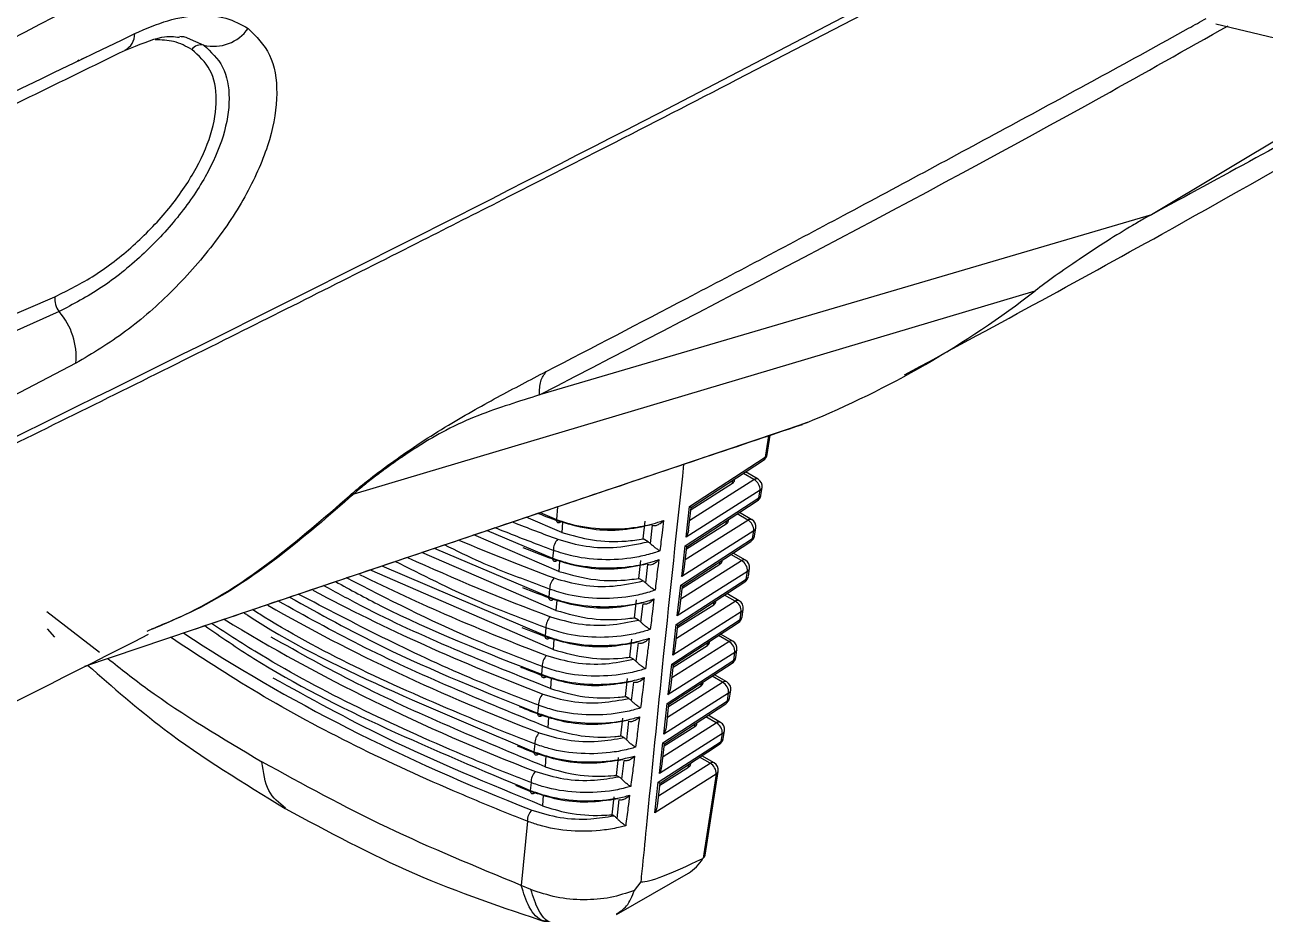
# Model space of a CAD drawing. Extents: x 17.3 to 113.1, y 4.8 to 84.5.
# Drawn here: x 26.525 to 28.021, y 6.931 to 8.004 of the extents above; entities that cross this region are included whole.
import ezdxf

# ---------------------------------------------------------------- set-up
doc = ezdxf.new("R2010")
doc.units = 0
doc.header["$MEASUREMENT"] = 0
doc.layers.add('OBJECT', color=7, linetype='CONTINUOUS')

msp = doc.modelspace()

# ---------------------------------------------------------------- linework, layer by layer
at = {"layer": 'OBJECT'}
for p, q in [((28.3801, 8.0722), (27.8835, 7.7746)), ((26.7204, 7.9879), (26.7405, 7.9791)), ((26.5897, 7.9608), (26.5883, 7.9602)), ((26.5936, 7.9627), (26.5987, 7.9648)), ((27.8835, 7.7746), (27.1455, 7.5572)), ((26.463, 7.6336), (26.5611, 7.6757)), ((26.9218, 7.4379), (27.7433, 7.6828)), ((26.566, 7.6577), (26.469, 7.6142)), ((26.5863, 7.5954), (26.4929, 7.5467)), ((27.1455, 7.5572), (27.1454, 7.5572)), ((26.7257, 7.2734), (27.4683, 7.524)), ((27.4683, 7.524), (27.4582, 7.5205)), ((27.4217, 7.5079), (27.4177, 7.482)), ((27.4202, 7.4852), (27.4238, 7.5086)), ((27.3265, 7.4226), (27.4177, 7.482)), ((27.3285, 7.4216), (27.4157, 7.4784)), ((27.3268, 7.4063), (27.4042, 7.4552)), ((27.3283, 7.419), (27.3783, 7.4507)), ((27.3783, 7.4507), (27.3789, 7.4544)), ((27.3808, 7.454), (27.3811, 7.4559)), ((27.4042, 7.4552), (27.3914, 7.4626)), ((27.4091, 7.4556), (27.3941, 7.4643)), ((26.9218, 7.4379), (26.9164, 7.4356)), ((27.4115, 7.4422), (27.3224, 7.3858)), ((27.4101, 7.433), (27.4115, 7.4422)), ((27.4126, 7.4363), (27.414, 7.4455)), ((27.1674, 7.4224), (27.1659, 7.407)), ((27.3211, 7.3751), (27.4101, 7.433)), ((27.3224, 7.3858), (27.3265, 7.4226)), ((27.3232, 7.3741), (27.4082, 7.4295)), ((27.3254, 7.3941), (27.3286, 7.4216)), ((27.1723, 7.3914), (27.1295, 7.4096)), ((27.1462, 7.4153), (27.1659, 7.407)), ((27.3214, 7.3587), (27.3966, 7.4063)), ((27.3733, 7.4051), (27.3735, 7.4069)), ((27.3966, 7.4063), (27.3839, 7.4136)), ((27.4016, 7.4067), (27.3866, 7.4154)), ((27.0823, 7.3937), (27.1613, 7.3603)), ((27.1732, 7.4036), (27.1723, 7.3914)), ((27.2707, 7.3835), (27.2731, 7.4051)), ((27.2792, 7.3779), (27.2819, 7.4001)), ((27.4039, 7.3933), (27.317, 7.3383)), ((27.3229, 7.3715), (27.3708, 7.4018)), ((27.3708, 7.4018), (27.3713, 7.4055)), ((27.4025, 7.3841), (27.4039, 7.3933)), ((27.405, 7.3874), (27.4064, 7.3966)), ((27.1688, 7.3444), (27.0662, 7.3883)), ((27.2764, 7.3801), (27.2707, 7.3835)), ((27.3158, 7.3276), (27.4025, 7.3841)), ((27.3178, 7.3266), (27.4006, 7.3805)), ((27.1654, 7.2973), (27.0034, 7.3671)), ((27.0186, 7.3723), (27.1568, 7.3136)), ((27.1622, 7.3697), (27.1613, 7.3603)), ((27.317, 7.3383), (27.3211, 7.3751)), ((27.32, 7.3466), (27.3232, 7.3741)), ((27.389, 7.3574), (27.3763, 7.3647)), ((27.394, 7.3578), (27.379, 7.3665)), ((27.162, 7.2502), (26.941, 7.3461)), ((26.9552, 7.3509), (27.1523, 7.2669)), ((27.1697, 7.3566), (27.1688, 7.3444)), ((27.2653, 7.3359), (27.2678, 7.3576)), ((27.2736, 7.3305), (27.2762, 7.3528)), ((27.316, 7.3112), (27.389, 7.3574)), ((27.3175, 7.324), (27.3632, 7.3529)), ((27.3632, 7.3529), (27.3637, 7.3565)), ((27.3657, 7.3562), (27.366, 7.358)), ((27.3974, 7.3384), (27.3989, 7.3477)), ((27.2707, 7.3328), (27.2653, 7.3359)), ((27.3104, 7.2801), (27.3949, 7.3351)), ((27.3964, 7.3444), (27.3116, 7.2907)), ((27.3124, 7.2791), (27.393, 7.3316)), ((27.3949, 7.3351), (27.3964, 7.3444)), ((27.1577, 7.323), (27.1568, 7.3136)), ((27.3116, 7.2907), (27.3158, 7.3276)), ((27.3147, 7.2991), (27.3178, 7.3266)), ((27.3864, 7.3089), (27.3715, 7.3176)), ((27.1663, 7.3096), (27.1654, 7.2973)), ((27.2599, 7.2884), (27.2624, 7.3101)), ((27.2679, 7.2831), (27.2706, 7.3054)), ((27.3107, 7.2637), (27.3815, 7.3085)), ((27.3121, 7.2765), (27.3556, 7.304)), ((27.3556, 7.304), (27.3562, 7.3076)), ((27.3581, 7.3073), (27.3584, 7.309)), ((27.3815, 7.3085), (27.3688, 7.3158)), ((26.5512, 7.296), (26.6149, 7.2469)), ((27.2648, 7.2856), (27.2599, 7.2884)), ((27.305, 7.2326), (27.3874, 7.2862)), ((27.3888, 7.2955), (27.3062, 7.2432)), ((27.3874, 7.2862), (27.3888, 7.2955)), ((27.3899, 7.2895), (27.3913, 7.2988)), ((26.5516, 7.2752), (26.5604, 7.2649)), ((26.5972, 7.23), (26.7283, 7.2743)), ((27.1532, 7.2763), (27.1523, 7.2669)), ((27.3062, 7.2432), (27.3104, 7.2801)), ((27.307, 7.2316), (27.3854, 7.2826)), ((27.3093, 7.2515), (27.3124, 7.2791)), ((27.1629, 7.2626), (27.162, 7.2502)), ((27.2545, 7.2409), (27.257, 7.2625)), ((27.2622, 7.2357), (27.2649, 7.2581)), ((27.3053, 7.2162), (27.3739, 7.2596)), ((27.348, 7.2551), (27.3486, 7.2586)), ((27.3505, 7.2584), (27.3508, 7.2601)), ((27.3739, 7.2596), (27.3613, 7.2669)), ((27.3788, 7.26), (27.364, 7.2686)), ((27.3812, 7.2466), (27.3008, 7.1957)), ((27.3067, 7.229), (27.348, 7.2551)), ((27.3798, 7.2372), (27.3812, 7.2466)), ((27.3823, 7.2405), (27.3837, 7.2498)), ((27.1487, 7.2296), (27.1478, 7.2202)), ((27.259, 7.2383), (27.2545, 7.2409)), ((27.2996, 7.185), (27.3798, 7.2372)), ((27.3008, 7.1957), (27.305, 7.2326)), ((27.3016, 7.1841), (27.3778, 7.2337)), ((27.3039, 7.204), (27.307, 7.2316)), ((27.1596, 7.2155), (27.1587, 7.2031)), ((27.2491, 7.1934), (27.2516, 7.215)), ((27.3663, 7.2107), (27.3537, 7.218)), ((27.3713, 7.2111), (27.3564, 7.2197)), ((27.2564, 7.1884), (27.2592, 7.2108)), ((27.3736, 7.1976), (27.2954, 7.1482)), ((27.2999, 7.1687), (27.3663, 7.2107)), ((27.3013, 7.1814), (27.3405, 7.2062)), ((27.3405, 7.2062), (27.341, 7.2097)), ((27.343, 7.2095), (27.3432, 7.2111)), ((27.3722, 7.1883), (27.3736, 7.1976)), ((27.3747, 7.1916), (27.3761, 7.2009)), ((27.1442, 7.183), (27.1433, 7.1735)), ((27.2531, 7.1911), (27.2491, 7.1934)), ((27.2942, 7.1375), (27.3722, 7.1883)), ((27.2954, 7.1482), (27.2996, 7.185)), ((27.2962, 7.1365), (27.3703, 7.1847)), ((27.2985, 7.1565), (27.3016, 7.1841)), ((27.1563, 7.1685), (27.1555, 7.156)), ((27.2438, 7.1459), (27.2462, 7.1675)), ((27.3588, 7.1618), (27.3462, 7.169)), ((27.3637, 7.1622), (27.3489, 7.1708)), ((27.2507, 7.141), (27.2534, 7.1635)), ((27.2945, 7.1211), (27.3588, 7.1618)), ((27.296, 7.1339), (27.3329, 7.1573)), ((27.3329, 7.1573), (27.3334, 7.1607)), ((27.3354, 7.1606), (27.3356, 7.1622)), ((27.3671, 7.1426), (27.3686, 7.152)), ((27.2472, 7.1439), (27.2438, 7.1459)), ((27.2888, 7.09), (27.3646, 7.1393)), ((27.3661, 7.1487), (27.2901, 7.1007)), ((27.2901, 7.1007), (27.2942, 7.1375)), ((27.2931, 7.109), (27.2963, 7.1365)), ((27.3646, 7.1393), (27.3661, 7.1487)), ((27.1397, 7.1363), (27.1388, 7.1268)), ((27.1531, 7.1221), (27.1522, 7.1088)), ((27.2909, 7.089), (27.3627, 7.1358)), ((27.3561, 7.1133), (27.3413, 7.1219)), ((27.2384, 7.0983), (27.2408, 7.12)), ((27.2449, 7.0937), (27.2476, 7.1163)), ((27.2891, 7.0736), (27.3512, 7.1129)), ((27.2906, 7.0864), (27.3253, 7.1084)), ((27.3253, 7.1084), (27.3258, 7.1118)), ((27.3278, 7.1117), (27.3281, 7.1132)), ((27.3512, 7.1129), (27.3386, 7.1201)), ((27.2413, 7.0967), (27.2384, 7.0983)), ((27.3585, 7.0998), (27.2847, 7.0532)), ((27.3585, 7.0998), (27.3428, 6.9983)), ((27.3453, 7.0019), (27.361, 7.1031)), ((27.1353, 7.0897), (27.1344, 7.0801)), ((27.2847, 7.0532), (27.2888, 7.09)), ((27.2878, 7.0615), (27.2909, 7.089)), ((27.15, 7.075), (27.1491, 7.0617)), ((27.233, 7.0508), (27.2355, 7.0725)), ((27.239, 7.0464), (27.2418, 7.069)), ((27.2353, 7.0495), (27.233, 7.0508)), ((27.1309, 7.043), (27.1235, 6.9656)), ((27.3428, 6.9983), (27.3425, 6.9982)), ((27.2385, 6.9305), (27.3251, 6.9805)), ((27.1352, 6.9605), (27.1235, 6.9656)), ((27.26, 6.9596), (27.2681, 6.9698))]:
    msp.add_line(p, q, dxfattribs=at)
at = {"layer": 'OBJECT', "flags": 128}
for points in [[(27.9613, 8.0047), (28.0322, 7.9879), (28.1087, 7.9849), (28.1896, 7.9955), (28.2738, 8.0198), (28.3599, 8.0572), (28.4466, 8.1073), (28.5327, 8.1692), (28.6168, 8.2422), (28.6978, 8.3249), (28.7743, 8.4163), (28.8452, 8.515)], [(27.1712, 7.4041), (27.1702, 7.4033), (27.1692, 7.4029), (27.1683, 7.4028), (27.1675, 7.403), (27.1668, 7.4036), (27.1663, 7.4045), (27.166, 7.4056), (27.1659, 7.407)], [(27.1667, 7.3574), (27.1656, 7.3566), (27.1647, 7.3562), (27.1638, 7.3561), (27.163, 7.3563), (27.1623, 7.3569), (27.1618, 7.3577), (27.1615, 7.3589), (27.1613, 7.3603)], [(27.1622, 7.3106), (27.1611, 7.3099), (27.1602, 7.3094), (27.1592, 7.3093), (27.1584, 7.3096), (27.1578, 7.3101), (27.1573, 7.311), (27.1569, 7.3122), (27.1568, 7.3136)], [(27.1577, 7.2639), (27.1566, 7.2632), (27.1557, 7.2627), (27.1547, 7.2626), (27.1539, 7.2629), (27.1533, 7.2634), (27.1528, 7.2643), (27.1524, 7.2655), (27.1523, 7.2669)], [(27.1532, 7.2172), (27.1522, 7.2165), (27.1512, 7.216), (27.1503, 7.2159), (27.1494, 7.2162), (27.1488, 7.2167), (27.1483, 7.2176), (27.1479, 7.2188), (27.1478, 7.2202)], [(27.1487, 7.1705), (27.1477, 7.1698), (27.1467, 7.1693), (27.1458, 7.1692), (27.145, 7.1695), (27.1443, 7.1701), (27.1438, 7.1709), (27.1434, 7.1721), (27.1433, 7.1735)], [(27.1443, 7.1238), (27.1433, 7.1231), (27.1423, 7.1227), (27.1413, 7.1226), (27.1405, 7.1228), (27.1398, 7.1234), (27.1393, 7.1243), (27.139, 7.1254), (27.1388, 7.1268)], [(27.1399, 7.0772), (27.1388, 7.0764), (27.1378, 7.076), (27.1369, 7.0759), (27.1361, 7.0762), (27.1354, 7.0767), (27.1349, 7.0776), (27.1345, 7.0788), (27.1344, 7.0801)]]:
    msp.add_lwpolyline(points, dxfattribs=at)
at = {"layer": 'OBJECT'}
for centre, radius, start, end in [((26.6349, 7.9927), 0.0224, 297.7434, 0.9938), ((26.7524, 8.0289), 0.0512, 256.6337, 324.6399), ((26.7374, 7.9652), 0.0143, 77.4603, 142.3483), ((26.5861, 7.6729), 0.0252, 173.7326, 217.1561), ((27.0273, 8.6053), 1.1677, 292.1903, 307.8204), ((26.5051, 7.6035), 0.0815, 354.2928, 41.6626), ((27.4103, 7.4868), 0.01, 303.0601, 351.1981), ((27.4131, 7.4822), 0.00462, 305.636, 357.522), ((27.4155, 7.4862), 0.00472, 296.7719, 348.7952), ((27.4071, 7.4511), 0.00496, 65.3475, 125.2901), ((27.3973, 7.4427), 0.0143, 357.7214, 60.9226), ((27.4041, 7.447), 0.01, 351.1981, 60.0027), ((27.4027, 7.4378), 0.01, 303.0601, 351.1981), ((27.408, 7.4372), 0.00472, 296.7621, 348.7957), ((27.4094, 7.4464), 0.00472, 296.7728, 348.793), ((27.4055, 7.4332), 0.00462, 305.6448, 357.5196), ((27.3995, 7.4022), 0.00496, 65.3237, 125.314), ((27.3897, 7.3938), 0.0143, 357.7213, 60.9245), ((27.3966, 7.3981), 0.01, 351.1981, 60.0027), ((27.4018, 7.3975), 0.00472, 296.7675, 348.7983), ((27.1815, 7.3698), 0.0193, 136.3222, 180.2908), ((27.3951, 7.3889), 0.01, 303.0601, 351.1981), ((27.3979, 7.3843), 0.00462, 305.6554, 357.5082), ((27.4004, 7.3883), 0.00472, 296.7686, 348.7985), ((27.3919, 7.3533), 0.00496, 65.3492, 125.2885), ((27.3821, 7.3449), 0.0143, 357.7224, 60.9233), ((27.389, 7.3492), 0.01, 351.1981, 60.0027), ((27.3942, 7.3486), 0.00472, 296.7633, 348.7945), ((27.1769, 7.3231), 0.0192, 136.0975, 180.2768), ((27.3876, 7.3399), 0.01, 303.0601, 351.1981), ((27.3903, 7.3353), 0.00462, 305.6323, 357.5248), ((27.3928, 7.3393), 0.00472, 296.7686, 348.7985), ((27.3843, 7.3044), 0.00496, 65.3492, 125.2885), ((27.3745, 7.296), 0.0143, 357.7235, 60.9204), ((27.3814, 7.3003), 0.01, 351.1981, 60.0027), ((27.1723, 7.2764), 0.0191, 135.8699, 180.2642), ((27.38, 7.291), 0.01, 303.0601, 351.1981), ((27.3827, 7.2864), 0.00462, 305.6305, 357.5266), ((27.3852, 7.2904), 0.00472, 296.7773, 348.7885), ((27.3867, 7.2997), 0.00472, 296.7675, 348.7988), ((27.3768, 7.2555), 0.00496, 65.3333, 125.3044), ((27.367, 7.2471), 0.0143, 357.7212, 60.9245), ((27.3738, 7.2514), 0.01, 351.1981, 60.0027), ((27.1677, 7.2297), 0.019, 135.6421, 180.2522), ((27.3791, 7.2508), 0.00472, 296.7629, 348.8034), ((27.3724, 7.242), 0.01, 303.0601, 351.1981), ((27.3752, 7.2374), 0.00462, 305.6472, 357.5165), ((27.3776, 7.2414), 0.00472, 296.7592, 348.7999), ((27.3692, 7.2066), 0.00496, 65.3492, 125.2885), ((27.1631, 7.183), 0.0189, 135.4142, 180.2402), ((27.3594, 7.1982), 0.0143, 357.7206, 60.9232), ((27.3663, 7.2025), 0.01, 351.1981, 60.0027), ((27.3715, 7.2019), 0.00472, 296.7726, 348.7936), ((27.3648, 7.1931), 0.01, 303.0601, 351.1981), ((27.3676, 7.1885), 0.00462, 305.6519, 357.5125), ((27.3701, 7.1925), 0.00472, 296.7663, 348.7987), ((27.3616, 7.1577), 0.00496, 65.3492, 125.2885), ((27.3518, 7.1493), 0.0143, 357.7235, 60.9204), ((27.3587, 7.1536), 0.01, 351.1981, 60.0027), ((27.3639, 7.153), 0.00472, 296.7681, 348.7982), ((27.1586, 7.1364), 0.0188, 135.1907, 180.2247), ((27.3572, 7.1441), 0.01, 303.0601, 351.1981), ((27.36, 7.1395), 0.00462, 305.6343, 357.5237), ((27.3625, 7.1435), 0.00472, 296.7681, 348.7982), ((27.3541, 7.1088), 0.00496, 65.3333, 125.3044), ((27.3443, 7.1004), 0.0143, 357.7212, 60.9245), ((27.3511, 7.1047), 0.01, 351.1981, 60.0027), ((27.154, 7.0897), 0.0188, 134.9603, 180.2131), ((27.3564, 7.1041), 0.00472, 296.758, 348.8011), ((27.1495, 7.0431), 0.0187, 134.7322, 180.1999)]:
    msp.add_arc(centre, radius, start, end, dxfattribs=at)
for centre, major_axis, ratio, start_param, end_param in [((27.3708, 7.4546), (0.0101, -0.0001), 0.569185, 5.564189, 6.202605), ((27.3191, 7.4275), (0.0094, -0.00581), 0.034264, 5.635308, 6.267035), ((28.3641, 8.4678), (2.2176, -0.0166), 0.572227, 4.134348, 4.148673), ((28.3656, 8.4754), (2.2169, 0.0169), 0.582304, 4.107961, 4.137067), ((27.315, 7.3906), (0.0075, 0.0119), 0.628226, 4.700221, 5.364248), ((27.3632, 7.4057), (0.0101, -0.0001), 0.569185, 5.564189, 6.202605), ((28.3656, 8.4248), (2.2137, 0.0169), 0.582304, 4.071117, 4.133702), ((28.3656, 8.3741), (2.2104, 0.0169), 0.582304, 4.034171, 4.130329), ((28.3641, 8.4172), (2.2143, -0.0166), 0.572227, 4.123047, 4.14531), ((27.3138, 7.3799), (0.0094, -0.00581), 0.034264, 5.635308, 6.267035), ((27.3096, 7.3431), (0.0075, 0.0119), 0.628226, 4.700221, 5.364248), ((27.3557, 7.3568), (0.0101, -0.0001), 0.569185, 5.564189, 6.202605), ((28.3656, 8.3235), (2.2072, 0.0168), 0.582304, 3.998832, 4.126948), ((28.3656, 8.2729), (2.2039, 0.0168), 0.582304, 3.963476, 4.123559), ((28.3641, 8.3666), (2.2111, -0.0166), 0.572227, 4.1219, 4.141939), ((27.3084, 7.3324), (0.0094, -0.00581), 0.034264, 5.635308, 6.267035), ((28.3656, 8.2223), (2.2007, 0.0168), 0.582304, 3.927932, 4.120162), ((27.3481, 7.3079), (0.0101, -0.0001), 0.569185, 5.564189, 6.202605), ((28.3655, 8.1716), (2.1974, 0.0168), 0.582304, 3.892198, 4.116757), ((27.3042, 7.2956), (0.0075, 0.0119), 0.628226, 4.700221, 5.364248), ((28.3641, 8.3159), (2.2078, -0.0165), 0.572227, 4.12039, 4.13856), ((27.303, 7.2849), (0.0094, -0.00581), 0.034264, 5.635308, 6.267035), ((28.3655, 8.121), (2.1942, 0.0167), 0.582304, 3.857541, 4.113343), ((27.3405, 7.259), (0.0101, -0.0001), 0.569185, 5.564189, 6.202605), ((27.2988, 7.2481), (0.0075, 0.0119), 0.628226, 4.700221, 5.364248), ((28.3641, 8.2653), (2.2046, -0.0165), 0.572227, 4.118595, 4.135173), ((27.2976, 7.2374), (0.0094, -0.00581), 0.034264, 5.635308, 6.267035), ((27.2934, 7.2005), (0.0075, 0.0119), 0.628226, 4.700221, 5.364248), ((27.3329, 7.2101), (0.0101, -0.0001), 0.569185, 5.564189, 6.202605), ((28.3641, 8.2147), (2.2013, -0.0165), 0.572227, 4.116574, 4.131778), ((27.2922, 7.1899), (0.0094, -0.00581), 0.034264, 5.635308, 6.267035), ((27.2881, 7.153), (0.0075, 0.0119), 0.628226, 4.700221, 5.364248), ((27.3254, 7.1612), (0.0101, -0.0001), 0.569185, 5.564189, 6.202605), ((27.2868, 7.1423), (0.0094, -0.00581), 0.034264, 5.635308, 6.267035), ((28.3641, 8.1641), (2.1981, -0.0165), 0.572227, 4.114368, 4.128375), ((27.2827, 7.1055), (0.0075, 0.0119), 0.628226, 4.700221, 5.364248), ((27.3178, 7.1123), (0.0101, -0.0001), 0.569185, 5.564189, 6.202605), ((28.3641, 8.1134), (2.1948, -0.0164), 0.572227, 4.112009, 4.124963), ((27.2815, 7.0948), (0.0094, -0.00581), 0.034264, 5.635308, 6.267035), ((27.2773, 7.058), (0.0075, 0.0119), 0.628226, 4.700221, 5.364248), ((28.7978, 7.9692), (1.5344, 0.9976), 0.038755, 3.198798, 3.439911), ((27.268, 7.0861), (-0.0554, 0.1065), 0.604579, 3.168235, 3.501293)]:
    msp.add_ellipse(centre, major_axis=major_axis, ratio=ratio, start_param=start_param, end_param=end_param, dxfattribs=at)
for points, knots in [([(26.5987, 8.637), (26.2616, 8.4624), (25.5875, 8.1131), (24.8906, 7.7801), (24.5421, 7.6136)], [0, 0, 0, 0, 0.499931, 1, 1, 1, 1]), ([(26.6573, 8.5896), (26.3137, 8.4113), (25.631, 8.057), (24.925, 7.7197), (24.5743, 7.5521)], [0, 0, 0, 0, 0.50338, 1, 1, 1, 1]), ([(24.5749, 7.5455), (24.7379, 7.6171), (25.0734, 7.7646), (25.5844, 7.9969), (26.1189, 8.2456), (26.4789, 8.4196), (26.6635, 8.5088)], [0, 0, 0, 0, 0.22962, 0.472827, 0.72962, 1, 1, 1, 1]), ([(24.5636, 7.5169), (24.6287, 7.5454), (24.7457, 7.5966), (24.9002, 7.6651), (25.0203, 7.7187), (25.1199, 7.7634), (25.3068, 7.8476), (25.5421, 7.955), (25.818, 8.0829), (25.9929, 8.165), (26.121, 8.2256), (26.2175, 8.2714), (26.3397, 8.3298), (26.4876, 8.4009), (26.5943, 8.4528), (26.652, 8.4809)], [0, 0, 0, 0, 0.09169, 0.164513, 0.218477, 0.261778, 0.305972, 0.48437, 0.598102, 0.703044, 0.737312, 0.783982, 0.843318, 0.915323, 1, 1, 1, 1]), ([(24.4708, 6.5476), (24.554, 6.5843), (24.7086, 6.6526), (24.9212, 6.7481), (25.0977, 6.8281), (25.2413, 6.8938), (25.3638, 6.9502), (25.4776, 7.003), (25.661, 7.0885), (25.9133, 7.2076), (26.2165, 7.3533), (26.5005, 7.492), (26.7578, 7.6195), (26.9573, 7.7198), (27.1111, 7.7978), (27.2377, 7.8624), (27.394, 7.9428), (27.58, 8.0396), (27.7282, 8.1172), (27.8139, 8.1629), (27.8284, 8.1706)], [0, 0, 0, 0, 0.071655, 0.133072, 0.184261, 0.22523, 0.258397, 0.291507, 0.325145, 0.419722, 0.514664, 0.595221, 0.674581, 0.746977, 0.776419, 0.814924, 0.862775, 0.919976, 0.986531, 1, 1, 1, 1]), ([(27.8284, 8.1784), (27.6234, 8.0708), (27.2011, 7.849), (26.5438, 7.5196), (25.8605, 7.189), (25.1726, 6.868), (24.7087, 6.6615), (24.4814, 6.5603)], [0, 0, 0, 0, 0.190637, 0.392769, 0.598173, 0.803117, 1, 1, 1, 1]), ([(28.4984, 8.1175), (28.4597, 8.0952), (28.3786, 8.0486), (28.2564, 7.9796), (28.1323, 7.9104), (28.0081, 7.8421), (27.9255, 7.7973), (27.8835, 7.7746)], [0, 0, 0, 0, 0.187145, 0.391348, 0.595125, 0.793954, 1, 1, 1, 1]), ([(26.6635, 8.0667), (26.4789, 7.9709), (26.1189, 7.7841), (25.5844, 7.5169), (25.0734, 7.2674), (24.7379, 7.109), (24.5749, 7.0321)], [0, 0, 0, 0, 0.27038, 0.527173, 0.77038, 1, 1, 1, 1]), ([(26.6573, 7.9931), (26.6708, 7.9989), (26.6978, 8.0106), (26.7351, 8.0162), (26.7685, 8.0136), (26.7856, 8.004), (26.7941, 7.9993)], [0, 0, 0, 0, 0.250785, 0.500021, 0.750018, 1, 1, 1, 1]), ([(27.1537, 7.5854), (27.2101, 7.6148), (27.3298, 7.677), (27.5188, 7.777), (27.7206, 7.8857), (27.8665, 7.965), (27.9426, 8.0074), (27.9498, 8.0114)], [0, 0, 0, 0, 0.211269, 0.448076, 0.710421, 0.972766, 1, 1, 1, 1]), ([(24.5743, 7.0261), (24.925, 7.1823), (25.631, 7.4968), (26.3137, 7.8269), (26.6573, 7.9931)], [0, 0, 0, 0, 0.49662, 1, 1, 1, 1]), ([(26.7941, 7.9993), (26.8039, 7.9896), (26.8234, 7.9702), (26.8313, 7.9223), (26.8225, 7.8659), (26.7966, 7.804), (26.7563, 7.7416), (26.705, 7.6831), (26.6463, 7.6311), (26.6063, 7.6073), (26.5863, 7.5954)], [0, 0, 0, 0, 0.124845, 0.24983, 0.374893, 0.499993, 0.625062, 0.749967, 0.874601, 1, 1, 1, 1]), ([(26.646, 7.9731), (26.6622, 7.9797), (26.6905, 7.9913), (26.7051, 7.9894), (26.7114, 7.9886)], [0, 0, 0, 0, 0.571024, 1, 1, 1, 1]), ([(26.7116, 7.9898), (26.7137, 7.9897), (26.717, 7.9897), (26.7194, 7.9884), (26.7204, 7.9879)], [0, 0, 0, 0, 0.624605, 1, 1, 1, 1]), ([(27.1454, 7.5572), (27.3729, 7.675), (27.6519, 7.8196), (27.9255, 7.974), (27.9761, 8.0026)], [0, 0, 0, 0, 0.815067, 1, 1, 1, 1]), ([(27.5858, 7.5815), (27.6894, 7.6376), (27.937, 7.7717), (28.1807, 7.9127), (28.3225, 7.9947)], [0, 0, 0, 0, 0.4184783, 1, 1, 1, 1]), ([(26.7405, 7.9791), (26.7491, 7.9711), (26.7663, 7.9552), (26.7735, 7.9159), (26.7662, 7.87), (26.7443, 7.8203), (26.7102, 7.7706), (26.6668, 7.7246), (26.617, 7.6844), (26.5831, 7.6666), (26.566, 7.6577)], [0, 0, 0, 0, 0.1256654, 0.2503632, 0.3748706, 0.4993744, 0.6239874, 0.748872, 0.8742199, 1, 1, 1, 1]), ([(26.7261, 7.9739), (26.7192, 7.9776), (26.7065, 7.9846), (26.6896, 7.9854), (26.682, 7.9857)], [0, 0, 0, 0, 0.545514, 1, 1, 1, 1]), ([(24.5632, 7.006), (24.6536, 7.0459), (24.8228, 7.1205), (25.0571, 7.2257), (25.2554, 7.3156), (25.419, 7.3905), (25.5577, 7.4545), (25.6832, 7.5128), (25.8062, 7.5703), (25.9307, 7.6289), (26.068, 7.6939), (26.2299, 7.7712), (26.4265, 7.8659), (26.5688, 7.9354), (26.646, 7.9732)], [0, 0, 0, 0, 0.127673, 0.238652, 0.332946, 0.410559, 0.472851, 0.532128, 0.591338, 0.650482, 0.712496, 0.790612, 0.886445, 1, 1, 1, 1]), ([(26.5611, 7.6757), (26.5771, 7.6836), (26.6092, 7.6996), (26.6563, 7.7363), (26.6976, 7.7788), (26.7301, 7.825), (26.7511, 7.8716), (26.758, 7.9146), (26.7509, 7.9515), (26.7344, 7.9664), (26.7261, 7.9739)], [0, 0, 0, 0, 0.124906, 0.249953, 0.375022, 0.500104, 0.625116, 0.749959, 0.874676, 1, 1, 1, 1]), ([(27.8835, 7.7746), (27.8807, 7.773), (27.8735, 7.769), (27.856, 7.7589), (27.8292, 7.7424), (27.7965, 7.7209), (27.7654, 7.6994), (27.7509, 7.6885), (27.7433, 7.6828)], [0, 0, 0, 0, 0.0612938, 0.1579775, 0.3530257, 0.5689643, 0.7756011, 1, 1, 1, 1]), ([(26.9164, 7.4356), (26.9231, 7.4414), (26.9365, 7.4529), (26.9653, 7.4745), (26.9977, 7.497), (27.0427, 7.5256), (27.0957, 7.5552), (27.1343, 7.5754), (27.1537, 7.5854)], [0, 0, 0, 0, 0.125023, 0.250261, 0.372599, 0.500558, 0.750171, 1, 1, 1, 1]), ([(27.1454, 7.5572), (27.1456, 7.563), (27.1459, 7.5747), (27.1511, 7.5819), (27.1537, 7.5854)], [0, 0, 0, 0, 0.499997, 1, 1, 1, 1]), ([(27.1454, 7.5572), (27.1332, 7.5533), (27.1087, 7.5456), (27.0721, 7.533), (27.0362, 7.5172), (27.0063, 7.4997), (26.985, 7.4859), (26.9702, 7.4758), (26.9555, 7.4651), (26.942, 7.4548), (26.9301, 7.4453), (26.9243, 7.4402), (26.9218, 7.4379)], [0, 0, 0, 0, 0.167655, 0.336418, 0.499288, 0.624455, 0.681335, 0.749952, 0.805262, 0.875044, 0.94588, 1, 1, 1, 1]), ([(26.7257, 7.2734), (26.8064, 7.3007), (26.9684, 7.3553), (27.2093, 7.4366), (27.3784, 7.4934), (27.4628, 7.5217)], [0, 0, 0, 0, 0.332264, 0.666687, 1, 1, 1, 1]), ([(27.2681, 6.9698), (27.2685, 6.9741), (27.2707, 6.9957), (27.2796, 7.0863), (27.2957, 7.2495), (27.3115, 7.3963), (27.3198, 7.4737)], [0, 0, 0, 0, 0.025756, 0.128783, 0.54089, 1, 1, 1, 1]), ([(26.6723, 7.2723), (26.6898, 7.2796), (26.7807, 7.3176), (26.8558, 7.3829), (26.9164, 7.4356)], [0, 0, 0, 0, 0.19319, 1, 1, 1, 1]), ([(26.9218, 7.4379), (26.8613, 7.3852), (26.7862, 7.3199), (26.6953, 7.2819), (26.6777, 7.2746)], [0, 0, 0, 0, 0.806371, 1, 1, 1, 1]), ([(27.1659, 7.407), (27.1717, 7.405), (27.1893, 7.3991), (27.2229, 7.3944), (27.2593, 7.3963), (27.2829, 7.4016), (27.2929, 7.4051), (27.2952, 7.4059)], [0, 0, 0, 0, 0.1473762, 0.4444956, 0.7411541, 0.9402223, 1, 1, 1, 1]), ([(27.2819, 7.4001), (27.2827, 7.3999), (27.2846, 7.3994), (27.2882, 7.4004), (27.2919, 7.4026), (27.2943, 7.4048), (27.2952, 7.4058), (27.2952, 7.4059)], [0, 0, 0, 0, 0.192793, 0.4296508, 0.7493185, 0.9922623, 1, 1, 1, 1]), ([(27.2952, 7.4059), (27.2946, 7.4008), (27.2931, 7.3886), (27.2916, 7.3763), (27.2907, 7.3691)], [0, 0, 0, 0, 0.412557, 1, 1, 1, 1]), ([(27.1622, 7.3697), (27.1566, 7.3718), (27.1328, 7.3806), (27.1096, 7.3898), (27.0918, 7.3969)], [0, 0, 0, 0, 0.235563, 1, 1, 1, 1]), ([(27.2809, 7.4006), (27.2695, 7.3981), (27.2466, 7.393), (27.207, 7.3938), (27.1835, 7.4005), (27.1712, 7.4041)], [0, 0, 0, 0, 0.320862, 0.641681, 1, 1, 1, 1]), ([(27.1723, 7.3914), (27.1844, 7.3879), (27.2086, 7.3808), (27.2438, 7.3797), (27.2638, 7.3825), (27.2707, 7.3835)], [0, 0, 0, 0, 0.396562, 0.793191, 1, 1, 1, 1]), ([(27.1577, 7.323), (27.1521, 7.3251), (27.1242, 7.3356), (27.08, 7.3519), (27.0453, 7.3692), (27.0308, 7.3764)], [0, 0, 0, 0, 0.127098, 0.635567, 1, 1, 1, 1]), ([(27.1676, 7.3831), (27.1787, 7.3798), (27.2009, 7.3734), (27.2401, 7.3721), (27.2641, 7.3774), (27.2764, 7.3801)], [0, 0, 0, 0, 0.327832, 0.655734, 1, 1, 1, 1]), ([(27.2764, 7.3801), (27.2773, 7.3795), (27.2783, 7.3789), (27.2792, 7.378), (27.2792, 7.3779)], [0, 0, 0, 0, 0.90404, 1, 1, 1, 1]), ([(27.2907, 7.3691), (27.2907, 7.3691), (27.2898, 7.3696), (27.2877, 7.3709), (27.2845, 7.3732), (27.2816, 7.3756), (27.28, 7.3771), (27.2792, 7.3779)], [0, 0, 0, 0, 0.007969, 0.299093, 0.602908, 0.800706, 1, 1, 1, 1]), ([(27.2907, 7.3691), (27.2884, 7.3683), (27.2804, 7.3655), (27.2593, 7.3602), (27.2257, 7.3571), (27.1896, 7.3608), (27.17, 7.3671), (27.1622, 7.3697)], [0, 0, 0, 0, 0.059552, 0.208065, 0.505163, 0.802607, 1, 1, 1, 1]), ([(27.1532, 7.2763), (27.1476, 7.2784), (27.1198, 7.2889), (27.0562, 7.3134), (27.0039, 7.34), (26.9715, 7.3564)], [0, 0, 0, 0, 0.087322, 0.436665, 1, 1, 1, 1]), ([(27.1613, 7.3603), (27.1671, 7.3583), (27.1847, 7.3523), (27.2183, 7.3475), (27.2542, 7.3493), (27.2775, 7.3544), (27.2871, 7.3577), (27.2894, 7.3585)], [0, 0, 0, 0, 0.1489543, 0.4492608, 0.7491008, 0.9405027, 1, 1, 1, 1]), ([(27.2752, 7.3533), (27.2636, 7.3509), (27.2406, 7.346), (27.2015, 7.3472), (27.1786, 7.3539), (27.1667, 7.3574)], [0, 0, 0, 0, 0.324747, 0.649449, 1, 1, 1, 1]), ([(27.2762, 7.3528), (27.2771, 7.3526), (27.279, 7.3521), (27.2827, 7.3532), (27.2863, 7.3554), (27.2885, 7.3575), (27.2894, 7.3584), (27.2894, 7.3585)], [0, 0, 0, 0, 0.197195, 0.440802, 0.768919, 0.992192, 1, 1, 1, 1]), ([(27.2894, 7.3585), (27.2888, 7.3534), (27.2873, 7.3411), (27.2858, 7.3289), (27.2849, 7.3217)], [0, 0, 0, 0, 0.4125319, 1, 1, 1, 1]), ([(26.8995, 7.3321), (26.9174, 7.3222), (26.9938, 7.2805), (27.0811, 7.2463), (27.1478, 7.2202)], [0, 0, 0, 0, 0.235546, 1, 1, 1, 1]), ([(27.1487, 7.2296), (27.1431, 7.2317), (27.1153, 7.2423), (27.0326, 7.2749), (26.9627, 7.3108), (26.9128, 7.3366)], [0, 0, 0, 0, 0.066557, 0.332825, 1, 1, 1, 1]), ([(27.1631, 7.3364), (27.1742, 7.3331), (27.1964, 7.3266), (27.2351, 7.3252), (27.2587, 7.3303), (27.2707, 7.3328)], [0, 0, 0, 0, 0.331872, 0.663815, 1, 1, 1, 1]), ([(27.1688, 7.3444), (27.1833, 7.3403), (27.21, 7.3327), (27.2446, 7.333), (27.2615, 7.3354), (27.2653, 7.3359)], [0, 0, 0, 0, 0.478248, 0.883044, 1, 1, 1, 1]), ([(27.2707, 7.3328), (27.2715, 7.3323), (27.2725, 7.3316), (27.2735, 7.3306), (27.2736, 7.3305)], [0, 0, 0, 0, 0.8737046, 1, 1, 1, 1]), ([(27.1442, 7.183), (27.1387, 7.1851), (27.1109, 7.1957), (27.009, 7.2364), (26.9219, 7.2818), (26.8546, 7.3169)], [0, 0, 0, 0, 0.053798, 0.269025, 1, 1, 1, 1]), ([(27.1587, 7.2031), (27.0806, 7.2343), (26.9849, 7.2726), (26.9005, 7.3188), (26.8851, 7.3272)], [0, 0, 0, 0, 0.816671, 1, 1, 1, 1]), ([(27.2849, 7.3217), (27.2827, 7.3209), (27.2746, 7.3182), (27.2534, 7.3131), (27.2197, 7.3103), (27.1842, 7.3142), (27.1651, 7.3205), (27.1577, 7.323)], [0, 0, 0, 0, 0.059276, 0.209421, 0.509831, 0.810598, 1, 1, 1, 1]), ([(27.2849, 7.3217), (27.2849, 7.3217), (27.2841, 7.3222), (27.282, 7.3234), (27.2789, 7.3257), (27.2759, 7.3282), (27.2744, 7.3297), (27.2736, 7.3305)], [0, 0, 0, 0, 0.008053, 0.282717, 0.593788, 0.796119, 1, 1, 1, 1]), ([(27.1555, 7.156), (27.0777, 7.1878), (26.9634, 7.2345), (26.8625, 7.2907), (26.8301, 7.3087)], [0, 0, 0, 0, 0.67936, 1, 1, 1, 1]), ([(26.8439, 7.3133), (26.8807, 7.293), (26.9736, 7.2416), (27.0794, 7.1991), (27.1433, 7.1735)], [0, 0, 0, 0, 0.396096, 1, 1, 1, 1]), ([(27.1568, 7.3136), (27.1626, 7.3116), (27.1801, 7.3055), (27.2137, 7.3007), (27.2492, 7.3024), (27.272, 7.3073), (27.2814, 7.3103), (27.2836, 7.3111)], [0, 0, 0, 0, 0.150605, 0.454244, 0.75741, 0.940779, 1, 1, 1, 1]), ([(27.2694, 7.306), (27.2578, 7.3037), (27.2346, 7.299), (27.196, 7.3006), (27.1736, 7.3072), (27.1622, 7.3106)], [0, 0, 0, 0, 0.328834, 0.657619, 1, 1, 1, 1]), ([(27.2706, 7.3054), (27.2714, 7.3052), (27.2733, 7.3048), (27.2771, 7.306), (27.2806, 7.3081), (27.2828, 7.3102), (27.2836, 7.311), (27.2836, 7.3111)], [0, 0, 0, 0, 0.2018376, 0.4525474, 0.7893896, 0.9921173, 1, 1, 1, 1]), ([(27.2836, 7.3111), (27.283, 7.306), (27.2815, 7.2938), (27.28, 7.2815), (27.2791, 7.2743)], [0, 0, 0, 0, 0.412495, 1, 1, 1, 1]), ([(26.7888, 7.2947), (26.7902, 7.2938), (26.84, 7.26), (26.9573, 7.2031), (27.0783, 7.1522), (27.1388, 7.1268)], [0, 0, 0, 0, 0.0140456, 0.5070228, 1, 1, 1, 1]), ([(27.1397, 7.1363), (27.1342, 7.1384), (27.1065, 7.1491), (26.9924, 7.1959), (26.8807, 7.2465), (26.804, 7.2952), (26.7993, 7.2983)], [0, 0, 0, 0, 0.045244, 0.226247, 0.952055, 1, 1, 1, 1]), ([(27.1586, 7.2897), (27.1697, 7.2864), (27.1918, 7.2798), (27.23, 7.2784), (27.2533, 7.2832), (27.2648, 7.2856)], [0, 0, 0, 0, 0.336123, 0.672318, 1, 1, 1, 1]), ([(27.1654, 7.2973), (27.1795, 7.2932), (27.2059, 7.2857), (27.2398, 7.2858), (27.2564, 7.288), (27.2599, 7.2884)], [0, 0, 0, 0, 0.477916, 0.890823, 1, 1, 1, 1]), ([(26.7419, 7.2789), (26.7612, 7.2655), (26.8268, 7.2201), (26.9591, 7.1535), (27.0759, 7.1046), (27.1344, 7.0801)], [0, 0, 0, 0, 0.173232, 0.586616, 1, 1, 1, 1]), ([(27.1353, 7.0897), (27.1298, 7.0918), (27.1021, 7.1025), (26.9881, 7.1495), (26.8606, 7.2096), (26.7695, 7.2686), (26.7497, 7.2815)], [0, 0, 0, 0, 0.039178, 0.195916, 0.824426, 1, 1, 1, 1]), ([(27.2791, 7.2743), (27.2768, 7.2736), (27.2687, 7.2709), (27.2475, 7.266), (27.2137, 7.2635), (27.1788, 7.2677), (27.1601, 7.274), (27.1532, 7.2763)], [0, 0, 0, 0, 0.059002, 0.210856, 0.514734, 0.81898, 1, 1, 1, 1]), ([(27.2648, 7.2856), (27.2657, 7.285), (27.2668, 7.2843), (27.2677, 7.2833), (27.2679, 7.2831)], [0, 0, 0, 0, 0.845467, 1, 1, 1, 1]), ([(27.2791, 7.2743), (27.2791, 7.2743), (27.2785, 7.2747), (27.2767, 7.2758), (27.2737, 7.2779), (27.2704, 7.2806), (27.2687, 7.2823), (27.2679, 7.2831)], [0, 0, 0, 0, 0.008163, 0.206908, 0.537762, 0.791259, 1, 1, 1, 1]), ([(23.7838, 5.9551), (23.97, 6.0305), (24.3578, 6.1876), (24.9425, 6.4409), (25.5388, 6.7118), (26.1167, 6.9868), (26.4931, 7.177), (26.6741, 7.2685)], [0, 0, 0, 0, 0.1902424, 0.3962076, 0.6023972, 0.8087754, 1, 1, 1, 1]), ([(27.1309, 7.043), (27.1253, 7.0452), (27.0978, 7.056), (26.9839, 7.1031), (26.8405, 7.1727), (26.7351, 7.242), (26.7003, 7.2649)], [0, 0, 0, 0, 0.034551, 0.172775, 0.727053, 1, 1, 1, 1]), ([(27.1522, 7.1088), (27.0745, 7.1409), (26.9584, 7.1888), (26.8559, 7.2461), (26.822, 7.265)], [0, 0, 0, 0, 0.669469, 1, 1, 1, 1]), ([(27.1523, 7.2669), (27.1581, 7.2648), (27.1755, 7.2588), (27.2091, 7.2539), (27.2442, 7.2555), (27.2665, 7.2602), (27.2755, 7.263), (27.2778, 7.2637)], [0, 0, 0, 0, 0.152333, 0.459461, 0.766109, 0.941054, 1, 1, 1, 1]), ([(27.2635, 7.2588), (27.2519, 7.2565), (27.2285, 7.2521), (27.1905, 7.254), (27.1686, 7.2606), (27.1577, 7.2639)], [0, 0, 0, 0, 0.333138, 0.666224, 1, 1, 1, 1]), ([(27.2649, 7.2581), (27.2657, 7.2579), (27.2677, 7.2575), (27.2715, 7.2587), (27.2749, 7.2609), (27.2771, 7.2629), (27.2778, 7.2636), (27.2778, 7.2637)], [0, 0, 0, 0, 0.206742, 0.464934, 0.810707, 0.992038, 1, 1, 1, 1]), ([(27.2778, 7.2637), (27.2772, 7.2586), (27.2757, 7.2464), (27.2742, 7.2341), (27.2733, 7.2269)], [0, 0, 0, 0, 0.41247, 1, 1, 1, 1]), ([(27.1541, 7.243), (27.1652, 7.2397), (27.1873, 7.2331), (27.225, 7.2316), (27.2479, 7.2361), (27.259, 7.2383)], [0, 0, 0, 0, 0.340601, 0.681275, 1, 1, 1, 1]), ([(27.162, 7.2502), (27.1758, 7.2462), (27.2018, 7.2387), (27.235, 7.2385), (27.2514, 7.2405), (27.2545, 7.2409)], [0, 0, 0, 0, 0.477552, 0.899063, 1, 1, 1, 1]), ([(26.6005, 7.2312), (26.6307, 7.2048), (26.7042, 7.1405), (26.7888, 7.0889), (26.8387, 7.0584)], [0, 0, 0, 0, 0.410044, 1, 1, 1, 1]), ([(26.6248, 7.2394), (26.6405, 7.2269), (26.6967, 7.1824), (26.7631, 7.143), (26.8108, 7.1147)], [0, 0, 0, 0, 0.280449, 1, 1, 1, 1]), ([(27.2733, 7.2269), (27.271, 7.2262), (27.2628, 7.2237), (27.2415, 7.219), (27.2077, 7.2168), (27.1733, 7.2212), (27.1552, 7.2274), (27.1487, 7.2296)], [0, 0, 0, 0, 0.058731, 0.212374, 0.519886, 0.827777, 1, 1, 1, 1]), ([(27.259, 7.2383), (27.2599, 7.2377), (27.261, 7.237), (27.262, 7.2359), (27.2622, 7.2357)], [0, 0, 0, 0, 0.819115, 1, 1, 1, 1]), ([(27.2733, 7.2269), (27.2732, 7.227), (27.2727, 7.2273), (27.2709, 7.2283), (27.268, 7.2304), (27.2647, 7.2331), (27.263, 7.2349), (27.2622, 7.2357)], [0, 0, 0, 0, 0.008246, 0.187001, 0.525638, 0.786175, 1, 1, 1, 1]), ([(27.1491, 7.0617), (27.0849, 7.088), (26.9704, 7.135), (26.8689, 7.1911), (26.8243, 7.2157)], [0, 0, 0, 0, 0.5607607, 1, 1, 1, 1]), ([(27.1478, 7.2202), (27.1535, 7.2181), (27.171, 7.2121), (27.2045, 7.2071), (27.2391, 7.2086), (27.2611, 7.2131), (27.2697, 7.2156), (27.2719, 7.2163)], [0, 0, 0, 0, 0.154143, 0.464926, 0.775223, 0.941326, 1, 1, 1, 1]), ([(27.2577, 7.2115), (27.246, 7.2094), (27.2225, 7.2052), (27.185, 7.2074), (27.1637, 7.214), (27.1532, 7.2172)], [0, 0, 0, 0, 0.337676, 0.675297, 1, 1, 1, 1]), ([(27.2592, 7.2108), (27.26, 7.2107), (27.262, 7.2103), (27.2658, 7.2115), (27.2692, 7.2137), (27.2713, 7.2156), (27.2719, 7.2163), (27.2719, 7.2163)], [0, 0, 0, 0, 0.211947, 0.477979, 0.832965, 0.99196, 1, 1, 1, 1]), ([(27.2719, 7.2163), (27.2713, 7.2113), (27.2698, 7.199), (27.2683, 7.1868), (27.2674, 7.1796)], [0, 0, 0, 0, 0.412433, 1, 1, 1, 1]), ([(27.1496, 7.1963), (27.1607, 7.193), (27.1828, 7.1863), (27.2199, 7.1848), (27.2425, 7.1891), (27.2531, 7.1911)], [0, 0, 0, 0, 0.345325, 0.690725, 1, 1, 1, 1]), ([(27.1587, 7.2031), (27.1722, 7.1991), (27.1977, 7.1916), (27.2302, 7.1913), (27.2463, 7.1931), (27.2491, 7.1934)], [0, 0, 0, 0, 0.477152, 0.907814, 1, 1, 1, 1]), ([(27.2674, 7.1796), (27.2651, 7.1789), (27.2569, 7.1764), (27.2355, 7.1719), (27.2016, 7.1701), (27.1679, 7.1748), (27.1503, 7.1809), (27.1442, 7.183)], [0, 0, 0, 0, 0.058463, 0.213983, 0.525307, 0.837021, 1, 1, 1, 1]), ([(27.2531, 7.1911), (27.254, 7.1905), (27.2552, 7.1897), (27.2562, 7.1886), (27.2564, 7.1884)], [0, 0, 0, 0, 0.794559, 1, 1, 1, 1]), ([(27.2674, 7.1796), (27.2674, 7.1796), (27.2668, 7.1799), (27.2652, 7.1809), (27.2623, 7.1829), (27.259, 7.1857), (27.2572, 7.1875), (27.2564, 7.1884)], [0, 0, 0, 0, 0.00834, 0.166403, 0.512963, 0.780853, 1, 1, 1, 1]), ([(27.1433, 7.1735), (27.1491, 7.1714), (27.1665, 7.1653), (27.2, 7.1603), (27.2341, 7.1617), (27.2556, 7.166), (27.2638, 7.1683), (27.2661, 7.169)], [0, 0, 0, 0, 0.156042, 0.470658, 0.78478, 0.941595, 1, 1, 1, 1]), ([(27.2518, 7.1643), (27.24, 7.1623), (27.2164, 7.1583), (27.1795, 7.1609), (27.1587, 7.1674), (27.1487, 7.1705)], [0, 0, 0, 0, 0.342465, 0.684876, 1, 1, 1, 1]), ([(27.2534, 7.1635), (27.2543, 7.1634), (27.2563, 7.163), (27.2602, 7.1644), (27.2635, 7.1666), (27.2655, 7.1684), (27.266, 7.1689), (27.2661, 7.169)], [0, 0, 0, 0, 0.217442, 0.491754, 0.856153, 0.991871, 1, 1, 1, 1]), ([(27.2661, 7.169), (27.2654, 7.1639), (27.2639, 7.1517), (27.2624, 7.1394), (27.2615, 7.1322)], [0, 0, 0, 0, 0.412396, 1, 1, 1, 1]), ([(27.1555, 7.156), (27.1685, 7.1521), (27.1937, 7.1446), (27.2254, 7.144), (27.2413, 7.1456), (27.2438, 7.1459)], [0, 0, 0, 0, 0.476712, 0.917132, 1, 1, 1, 1]), ([(27.1452, 7.1497), (27.1562, 7.1463), (27.1783, 7.1396), (27.2149, 7.1381), (27.237, 7.142), (27.2472, 7.1439)], [0, 0, 0, 0, 0.350316, 0.700707, 1, 1, 1, 1]), ([(27.2472, 7.1439), (27.2481, 7.1433), (27.2493, 7.1425), (27.2504, 7.1413), (27.2507, 7.141)], [0, 0, 0, 0, 0.771762, 1, 1, 1, 1]), ([(27.2615, 7.1322), (27.2614, 7.1323), (27.261, 7.1325), (27.2594, 7.1335), (27.2566, 7.1355), (27.2532, 7.1383), (27.2515, 7.1402), (27.2507, 7.141)], [0, 0, 0, 0, 0.00846, 0.145056, 0.499702, 0.775222, 1, 1, 1, 1]), ([(27.1388, 7.1268), (27.1446, 7.1248), (27.1619, 7.1186), (27.1954, 7.1135), (27.2291, 7.1149), (27.2501, 7.1189), (27.2579, 7.121), (27.2601, 7.1216)], [0, 0, 0, 0, 0.158035, 0.476675, 0.794817, 0.941861, 1, 1, 1, 1]), ([(27.2615, 7.1322), (27.2592, 7.1316), (27.251, 7.1292), (27.2295, 7.1249), (27.1956, 7.1234), (27.1625, 7.1283), (27.1453, 7.1343), (27.1397, 7.1363)], [0, 0, 0, 0, 0.058198, 0.215686, 0.531014, 0.846742, 1, 1, 1, 1]), ([(27.2459, 7.1171), (27.234, 7.1152), (27.2103, 7.1115), (27.174, 7.1144), (27.1538, 7.1208), (27.1443, 7.1238)], [0, 0, 0, 0, 0.347531, 0.695003, 1, 1, 1, 1]), ([(27.2476, 7.1163), (27.2485, 7.1161), (27.2505, 7.1158), (27.2545, 7.1172), (27.2578, 7.1194), (27.2596, 7.1211), (27.2601, 7.1216), (27.2601, 7.1216)], [0, 0, 0, 0, 0.223276, 0.506285, 0.880317, 0.991807, 1, 1, 1, 1]), ([(27.2601, 7.1216), (27.2595, 7.1166), (27.258, 7.1043), (27.2564, 7.0921), (27.2555, 7.0849)], [0, 0, 0, 0, 0.412352, 1, 1, 1, 1]), ([(27.1235, 6.9656), (27.0688, 6.9881), (26.9586, 7.0334), (26.8603, 7.0875), (26.8108, 7.1147)], [0, 0, 0, 0, 0.496376, 1, 1, 1, 1]), ([(26.8391, 7.0589), (26.8314, 7.0649), (26.816, 7.0769), (26.8126, 7.1021), (26.8108, 7.1147)], [0, 0, 0, 0, 0.50117, 1, 1, 1, 1]), ([(27.1522, 7.1088), (27.1628, 7.1055), (27.1852, 7.0985), (27.216, 7.0966), (27.2339, 7.098), (27.2384, 7.0983)], [0, 0, 0, 0, 0.398445, 0.849042, 1, 1, 1, 1]), ([(27.1408, 7.103), (27.1518, 7.0996), (27.1738, 7.0929), (27.2099, 7.0913), (27.2315, 7.095), (27.2413, 7.0967)], [0, 0, 0, 0, 0.355595, 0.711266, 1, 1, 1, 1]), ([(27.2413, 7.0967), (27.2422, 7.096), (27.2434, 7.0952), (27.2446, 7.094), (27.2449, 7.0937)], [0, 0, 0, 0, 0.750514, 1, 1, 1, 1]), ([(27.2555, 7.0849), (27.2555, 7.0849), (27.2551, 7.0852), (27.2536, 7.0861), (27.2508, 7.088), (27.2475, 7.0909), (27.2457, 7.0928), (27.2449, 7.0937)], [0, 0, 0, 0, 0.0085674, 0.1229354, 0.4857766, 0.7693114, 1, 1, 1, 1]), ([(27.1344, 7.0801), (27.1401, 7.0781), (27.1574, 7.0719), (27.1909, 7.0667), (27.224, 7.068), (27.2446, 7.0718), (27.252, 7.0737), (27.2542, 7.0743)], [0, 0, 0, 0, 0.160131, 0.483001, 0.805363, 0.942124, 1, 1, 1, 1]), ([(27.2555, 7.0849), (27.2533, 7.0843), (27.2451, 7.082), (27.2235, 7.0779), (27.1895, 7.0767), (27.157, 7.0819), (27.1404, 7.0878), (27.1353, 7.0897)], [0, 0, 0, 0, 0.057936, 0.217495, 0.53703, 0.856977, 1, 1, 1, 1]), ([(27.2399, 7.0699), (27.228, 7.0681), (27.2042, 7.0646), (27.1686, 7.0679), (27.1489, 7.0743), (27.1399, 7.0772)], [0, 0, 0, 0, 0.3528946, 0.7057269, 1, 1, 1, 1]), ([(27.1491, 7.0617), (27.1592, 7.0584), (27.1812, 7.0514), (27.2112, 7.0494), (27.2288, 7.0505), (27.233, 7.0508)], [0, 0, 0, 0, 0.393565, 0.855353, 1, 1, 1, 1]), ([(27.2418, 7.069), (27.2427, 7.0689), (27.2448, 7.0686), (27.2488, 7.0701), (27.252, 7.0722), (27.2538, 7.0739), (27.2541, 7.0743), (27.2542, 7.0743)], [0, 0, 0, 0, 0.229449, 0.52162, 0.905465, 0.99172, 1, 1, 1, 1]), ([(27.2542, 7.0743), (27.2535, 7.0693), (27.252, 7.057), (27.2504, 7.0448), (27.2495, 7.0376)], [0, 0, 0, 0, 0.412308, 1, 1, 1, 1]), ([(26.8387, 7.0584), (26.8902, 7.0307), (26.9925, 6.9755), (27.1015, 6.9389), (27.1557, 6.9207)], [0, 0, 0, 0, 0.502926, 1, 1, 1, 1]), ([(27.1364, 7.0564), (27.1474, 7.053), (27.1694, 7.0462), (27.2048, 7.0446), (27.2261, 7.048), (27.2353, 7.0495)], [0, 0, 0, 0, 0.361189, 0.722455, 1, 1, 1, 1]), ([(27.2353, 7.0495), (27.2362, 7.0489), (27.2375, 7.048), (27.2387, 7.0467), (27.239, 7.0464)], [0, 0, 0, 0, 0.7307528, 1, 1, 1, 1]), ([(27.2495, 7.0376), (27.2473, 7.037), (27.2391, 7.0348), (27.2174, 7.031), (27.1834, 7.0301), (27.1516, 7.0355), (27.1355, 7.0413), (27.1309, 7.043)], [0, 0, 0, 0, 0.057677, 0.219413, 0.543377, 0.867764, 1, 1, 1, 1]), ([(27.2495, 7.0376), (27.2495, 7.0376), (27.2492, 7.0378), (27.2477, 7.0387), (27.2451, 7.0406), (27.2416, 7.0435), (27.2398, 7.0455), (27.239, 7.0464)], [0, 0, 0, 0, 0.008641, 0.099985, 0.471226, 0.763077, 1, 1, 1, 1]), ([(27.3428, 6.9983), (27.3435, 6.9988), (27.3448, 6.9998), (27.3451, 7.0012), (27.3453, 7.0019)], [0, 0, 0, 0, 0.5222, 1, 1, 1, 1]), ([(27.156, 6.9221), (27.154, 6.9222), (27.1449, 6.923), (27.1322, 6.9376), (27.1264, 6.9565), (27.1235, 6.9656)], [0, 0, 0, 0, 0.125025, 0.577968, 1, 1, 1, 1]), ([(27.26, 6.9596), (27.2506, 6.9563), (27.2316, 6.9498), (27.1988, 6.9474), (27.1655, 6.9503), (27.1453, 6.9571), (27.1352, 6.9605)], [0, 0, 0, 0, 0.25, 0.5, 0.75, 1, 1, 1, 1]), ([(27.1668, 6.92), (27.1641, 6.92), (27.1554, 6.9201), (27.1435, 6.9339), (27.1379, 6.9518), (27.1352, 6.9605)], [0, 0, 0, 0, 0.184842, 0.606181, 1, 1, 1, 1]), ([(27.2382, 6.9311), (27.2426, 6.9339), (27.2524, 6.9401), (27.2573, 6.9527), (27.26, 6.9596)], [0, 0, 0, 0, 0.448895, 1, 1, 1, 1])]:
    msp.add_open_spline(points, degree=3, knots=knots, dxfattribs=at)

doc.saveas('drawing.dxf')
